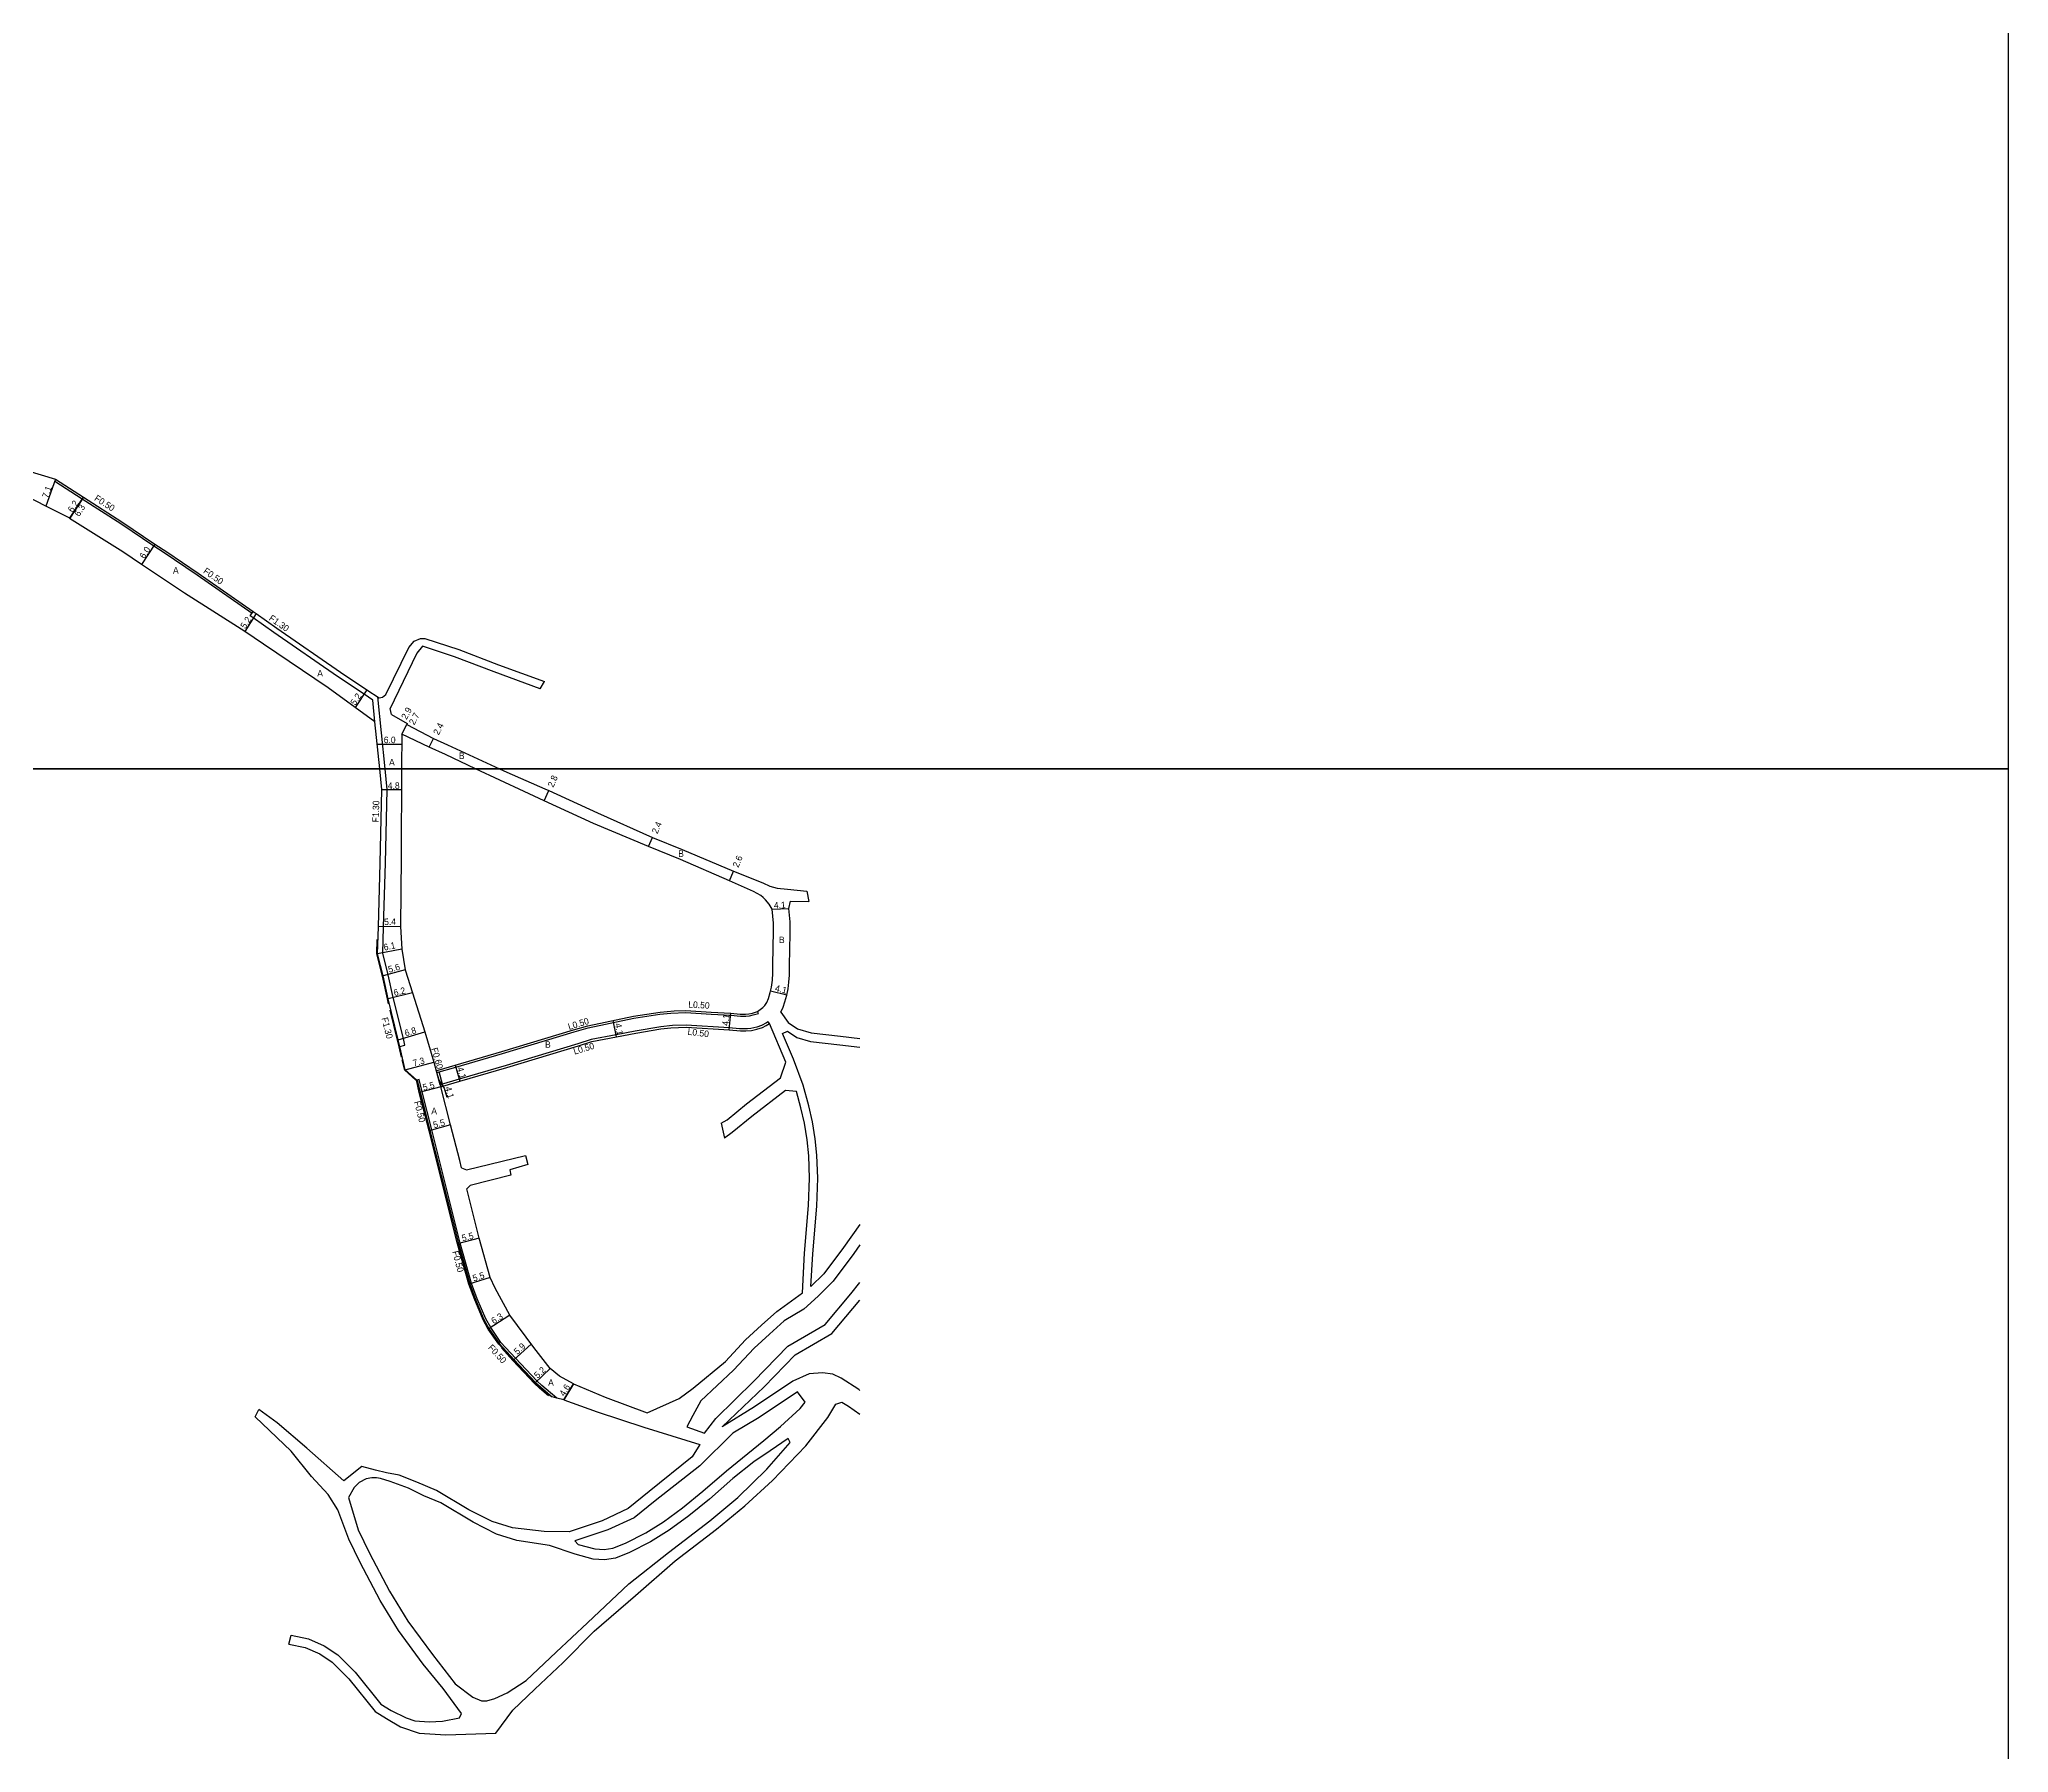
# Model space of a CAD drawing. Header units: metres. Extents: x -16000 to -12000, y -93000 to -90000.
# Drawn here: x -12484 to -12000, y -90841.7 to -90420.9 of the extents above; entities that cross this region are included whole.
import ezdxf

# ---------------------------------------------------------------- set-up
doc = ezdxf.new("R2010")
doc.units = ezdxf.units.M
doc.header["$LTSCALE"] = 2.5
for name, color, linetype in [('側溝・桝', 7, 'Continuous'), ('図郭', 7, 'Continuous'), ('幅員', 7, 'Continuous'), ('歩道・分離帯・安全施設', 7, 'Continuous'), ('舗装', 7, 'Continuous'), ('道路', 7, 'Continuous')]:
    doc.layers.add(name, color=color, linetype=linetype)
doc.styles.get("Standard").update_dxf_attribs({"font": ''})
doc.styles.get('Standard').set_extended_font_data('@MS PGothic')

msp = doc.modelspace()

# ---------------------------------------------------------------- linework, layer by layer
at = {"layer": '側溝・桝'}
for points in [[(-12480.04, -90528.85), (-12480.21, -90529.34), (-12473.44, -90533.71), (-12464.01, -90539.8), (-12455.86, -90545.25), (-12453.58, -90546.77), (-12445.22, -90552.35), (-12431.72, -90561.81)], [(-12401.51, -90588.46), (-12402.06, -90583.13), (-12404.21, -90581.69), (-12410.7, -90577.37), (-12426.38, -90566.54), (-12431.47, -90562.97), (-12432.18, -90562.47), (-12431.44, -90561.4)], [(-12399.01, -90600), (-12400.83, -90582.39)], [(-12395.41, -90668.25), (-12394.15, -90667.95), (-12394.54, -90666.31), (-12397.04, -90656.21), (-12398.24, -90650.62), (-12399.62, -90645.33), (-12399.38, -90638.92), (-12399.38, -90638.84), (-12398.94, -90623.21), (-12398.49, -90605.08), (-12399.01, -90600)], [(-12386.32, -90674.67), (-12381.65, -90673.31), (-12370.16, -90669.97), (-12352.59, -90664.61), (-12349.11, -90663.63), (-12337.91, -90661.32), (-12331.5, -90660.31), (-12328.81, -90660.03), (-12325.15, -90659.93), (-12318.91, -90660.32), (-12314.09, -90660.58), (-12311.67, -90660.79), (-12310.34, -90660.8), (-12309.48, -90660.72), (-12308.53, -90660.5), (-12307.28, -90660.1), (-12307.51, -90659.65)], [(-12304.56, -90662.56), (-12304.87, -90662.16), (-12305.26, -90662.46), (-12306.5, -90663.11), (-12307.7, -90663.49), (-12309.15, -90663.8), (-12309.94, -90663.87), (-12311.9, -90663.88), (-12314.42, -90663.66), (-12325.05, -90663.03), (-12328.41, -90663.11), (-12331.29, -90663.41), (-12337.53, -90664.5), (-12342.26, -90665.38), (-12348.36, -90666.55), (-12351.67, -90667.57), (-12369.28, -90672.94), (-12380.79, -90676.29), (-12385.45, -90677.65)], [(-12386.46, -90674.19), (-12386.32, -90674.67)], [(-12385.45, -90677.65), (-12386.32, -90674.67)], [(-12384.88, -90677.48), (-12385.74, -90674.5)], [(-12356.8, -90754.61), (-12360.54, -90751.51), (-12361.71, -90750.41), (-12366.99, -90744.8), (-12370.54, -90740.96), (-12373.07, -90737.29), (-12374.27, -90735.11), (-12376.36, -90730.23), (-12377.76, -90726.43), (-12380.54, -90716.53), (-12387.55, -90688.75), (-12389.95, -90679.36), (-12390.62, -90676.38), (-12391.11, -90676.49), (-12390.44, -90679.47), (-12388.03, -90688.88), (-12381.02, -90716.65), (-12378.24, -90726.58), (-12376.82, -90730.41), (-12374.72, -90735.33), (-12373.5, -90737.55), (-12370.93, -90741.27), (-12367.35, -90745.14), (-12362.07, -90750.76), (-12360.87, -90751.89), (-12357.95, -90754.3)], [(-12385.45, -90677.65), (-12385.31, -90678.13)]]:
    msp.add_lwpolyline(points, dxfattribs=at)
at = {"layer": '図郭'}
for points in [[(-12800, -90600), (-12000, -90600), (-12000, -90000), (-12800, -90000)], [(-12800, -91200), (-12000, -91200), (-12000, -90600), (-12800, -90600)]]:
    msp.add_lwpolyline(points, close=True, dxfattribs=at)
at = {"layer": '幅員'}
for points in [[(-12480.04, -90528.85), (-12482.44, -90535.54)], [(-12476.59, -90538.58), (-12473.17, -90533.29)], [(-12473.17, -90533.29), (-12476.53, -90538.5)], [(-12455.58, -90544.83), (-12458.92, -90549.82)], [(-12430.73, -90561.9), (-12433.54, -90566.27)], [(-12403.49, -90580.61), (-12406.39, -90584.93)], [(-12393.58, -90588.93), (-12394.93, -90591.5)], [(-12394.93, -90591.5), (-12393.67, -90589.11)], [(-12400.94, -90593.97), (-12394.94, -90593.99)], [(-12388.19, -90594.72), (-12387.11, -90592.58)], [(-12399.79, -90605.13), (-12394.99, -90605.15)], [(-12359.94, -90607.91), (-12358.82, -90605.34)], [(-12334.26, -90619.12), (-12333.31, -90616.91)], [(-12314.37, -90627.55), (-12313.37, -90625.15)], [(-12303.89, -90634.5), (-12299.79, -90634.31)], [(-12395.28, -90638.73), (-12400.68, -90638.88)], [(-12394.94, -90644.3), (-12400.93, -90645.48)], [(-12394.1, -90649.44), (-12399.5, -90650.92)], [(-12392.28, -90655.06), (-12398.31, -90656.51)], [(-12300.27, -90655.6), (-12304.27, -90654.68)], [(-12314.48, -90664.16), (-12314.06, -90660.08)], [(-12395.8, -90666.61), (-12389.3, -90664.63)], [(-12342.17, -90665.87), (-12343, -90661.86)], [(-12394.06, -90673.97), (-12387.01, -90672.08)], [(-12386.46, -90674.19), (-12385.31, -90678.13)], [(-12381.79, -90672.83), (-12380.65, -90676.77)], [(-12385.31, -90678.13), (-12390.64, -90679.52)], [(-12385.79, -90676.49), (-12384.51, -90678.49), (-12383.87, -90680.68)], [(-12382.91, -90687.5), (-12388.22, -90688.93)], [(-12375.88, -90715.37), (-12381.22, -90716.7)], [(-12373.19, -90724.98), (-12378.43, -90726.64)], [(-12368.35, -90734.27), (-12373.67, -90737.65)], [(-12367.5, -90745.28), (-12363.11, -90741.34)], [(-12358.44, -90747.33), (-12362.21, -90750.91)], [(-12355.13, -90755.05), (-12352.71, -90751.14)]]:
    msp.add_lwpolyline(points, dxfattribs=at)
at = {"layer": '歩道・分離帯・安全施設'}
for points in [[(-12398.16, -90657.73), (-12398.46, -90656.54), (-12399.65, -90650.96), (-12401.08, -90645.49), (-12400.95, -90641.97)], [(-12394.96, -90670.84), (-12395.56, -90668.29), (-12395.95, -90666.65), (-12397.77, -90659.3)], [(-12391.46, -90676.51), (-12394.2, -90674.05), (-12394.8, -90671.52)], [(-12358.84, -90754.02), (-12361.1, -90752.15), (-12362.32, -90751.01), (-12367.61, -90745.38), (-12370.45, -90742.31)]]:
    msp.add_lwpolyline(points, dxfattribs=at)
at = {"layer": '舗装'}
msp.add_lwpolyline([(-12352.71, -90751.14), (-12355.13, -90755.05)], dxfattribs=at)
at = {"layer": '道路'}
for points in [[(-12517.73, -90514.97), (-12517.68, -90515), (-12513.19, -90518.38), (-12509.89, -90515.95), (-12501.65, -90522.37), (-12499.45, -90523.24), (-12496.03, -90524.21), (-12487.92, -90526.51), (-12480.04, -90528.85), (-12473.17, -90533.29), (-12463.74, -90539.39), (-12455.58, -90544.83), (-12452.68, -90546.77), (-12444.94, -90551.94), (-12431.44, -90561.4), (-12430.73, -90561.9), (-12425.64, -90565.47), (-12409.97, -90576.29), (-12403.49, -90580.61), (-12400.5, -90582.6)], [(-12476.59, -90538.58), (-12476.53, -90538.5), (-12482.44, -90535.54), (-12489.4, -90531.92), (-12497.7, -90530.08), (-12502.91, -90529.46), (-12505.51, -90532.07)], [(-12401.51, -90588.46), (-12406.39, -90584.93), (-12413, -90580.1), (-12428.91, -90569.42), (-12433.54, -90566.27), (-12448.34, -90556.88), (-12458.92, -90549.82), (-12463.48, -90546.77), (-12476.59, -90538.58)], [(-12400.5, -90582.6), (-12399.65, -90582.45), (-12398.81, -90581.8), (-12393.17, -90570.21), (-12391.92, -90568.64), (-12390.31, -90567.98), (-12389.25, -90568.04), (-12380.88, -90570.76), (-12371.17, -90574.45), (-12359.82, -90578.61)], [(-12360.91, -90580.35), (-12372.25, -90576.18), (-12381.97, -90572.49), (-12389.86, -90569.93), (-12391.19, -90571.6), (-12396.82, -90583.19), (-12397.76, -90585.24)], [(-12360.91, -90580.35), (-12359.82, -90578.61)], [(-12400.32, -90600), (-12401.51, -90588.46)], [(-12397.44, -90586.7), (-12397.76, -90585.24)], [(-12397.44, -90586.7), (-12393.58, -90588.93), (-12393.67, -90589.11), (-12387.11, -90592.58), (-12383.65, -90594.16), (-12370.93, -90600)], [(-12376.83, -90600), (-12384.18, -90596.53), (-12388.19, -90594.72), (-12394.93, -90591.5), (-12394.97, -90600)], [(-12355.13, -90755.05), (-12356.8, -90754.61), (-12357.95, -90754.3), (-12358.41, -90754.18), (-12361, -90752.04), (-12362.21, -90750.91), (-12367.5, -90745.28), (-12371.09, -90741.4), (-12373.67, -90737.65), (-12374.9, -90735.41), (-12377.01, -90730.49), (-12378.43, -90726.64), (-12381.22, -90716.7), (-12388.22, -90688.93), (-12390.64, -90679.52), (-12391.32, -90676.43), (-12394.06, -90673.97), (-12395.41, -90668.25), (-12395.8, -90666.61), (-12398.31, -90656.51), (-12399.5, -90650.92), (-12400.93, -90645.48), (-12400.68, -90638.88), (-12400.24, -90623.17), (-12399.79, -90605.13), (-12400.32, -90600)], [(-12394.97, -90600), (-12395.06, -90621.62), (-12395.28, -90638.73), (-12394.94, -90644.3), (-12394.1, -90649.44), (-12392.28, -90655.06), (-12389.3, -90664.63), (-12387.01, -90672.08), (-12386.46, -90674.19), (-12385.98, -90674.05), (-12381.79, -90672.83), (-12370.31, -90669.49), (-12352.73, -90664.13), (-12349.23, -90663.15), (-12338, -90660.82), (-12331.45, -90659.79), (-12327.95, -90659.51), (-12325.14, -90659.43), (-12318.88, -90659.82), (-12314.06, -90660.08), (-12311.74, -90660.28), (-12310.43, -90660.3), (-12309.65, -90660.23), (-12308.76, -90660.05), (-12307.51, -90659.65), (-12306.22, -90658.67), (-12305.72, -90658.16), (-12305.19, -90657.41), (-12304.79, -90656.49), (-12304.35, -90655.02), (-12304.03, -90653.66), (-12303.84, -90651.92), (-12303.75, -90650.27), (-12303.71, -90648.22), (-12303.54, -90639.8), (-12303.6, -90637.95), (-12303.89, -90634.5), (-12304.63, -90633.28), (-12305.5, -90632.23), (-12306.08, -90631.61)], [(-12306.08, -90631.61), (-12306.67, -90631.14), (-12308.45, -90630.14), (-12314.37, -90627.55), (-12326.39, -90622.29), (-12334.26, -90619.12), (-12347.82, -90613.49), (-12359.94, -90607.91), (-12364.88, -90605.64), (-12376.83, -90600)], [(-12370.93, -90600), (-12369.12, -90600.83), (-12359.76, -90604.96), (-12358.82, -90605.34), (-12346.86, -90610.86), (-12333.31, -90616.91), (-12325.99, -90619.85), (-12313.37, -90625.15), (-12306.19, -90628.07), (-12304.47, -90628.82), (-12302.67, -90629.37)], [(-12302.67, -90629.37), (-12300.1, -90629.62), (-12295.37, -90630.12)], [(-12299.79, -90634.31), (-12299.36, -90632.58), (-12294.84, -90632.66)], [(-12295.37, -90630.12), (-12294.84, -90632.66)], [(-12301.77, -90659.81), (-12301.22, -90658.56), (-12300.74, -90657.27), (-12300.27, -90655.6), (-12299.95, -90654.09), (-12299.77, -90652.45), (-12299.66, -90650.73), (-12299.61, -90648.31), (-12299.46, -90640.47), (-12299.5, -90637.66), (-12299.79, -90634.31)], [(-12301.77, -90659.81), (-12299.96, -90662.35), (-12297.68, -90663.87), (-12294.28, -90664.89), (-12287.07, -90665.71), (-12282.31, -90666.24)], [(-12385.31, -90678.13), (-12384.83, -90677.99), (-12380.65, -90676.77), (-12369.13, -90673.42), (-12351.52, -90668.05), (-12348.24, -90667.04), (-12342.17, -90665.87), (-12337.44, -90664.99), (-12331.28, -90663.92), (-12328.78, -90663.62), (-12325.04, -90663.53), (-12314.48, -90664.16), (-12311.66, -90664.41), (-12310.33, -90664.41), (-12308.95, -90664.28), (-12307.65, -90664), (-12306.25, -90663.55), (-12305.34, -90663.06), (-12304.56, -90662.56)], [(-12316.39, -90687.08), (-12314.99, -90686.28), (-12310.17, -90682.33), (-12301.85, -90675.93), (-12300.5, -90672.13), (-12300.5, -90672.11), (-12304.56, -90662.56)], [(-12282.32, -90711.95), (-12286.4, -90717.59), (-12291.18, -90724.09), (-12294.36, -90727.22), (-12293.93, -90719.17), (-12292.95, -90707.43), (-12292.69, -90700.57), (-12292.9, -90694.98), (-12293.31, -90690.89), (-12294, -90686.73), (-12294.89, -90682.85), (-12296.3, -90677.71), (-12298.64, -90671.38), (-12301.32, -90665.07), (-12300.13, -90664.47), (-12297.86, -90666), (-12294.45, -90667.01), (-12287.24, -90667.84), (-12282.31, -90668.39)], [(-12380.21, -90698.07), (-12380.68, -90696.22), (-12382.91, -90687.5), (-12385.31, -90678.13)], [(-12352.71, -90751.14), (-12344.97, -90754.36), (-12334.58, -90758.22), (-12326.78, -90754.73), (-12323.29, -90752.21), (-12315.4, -90745.61), (-12310.45, -90740.31), (-12306.55, -90736.73), (-12302.78, -90733.35), (-12296.45, -90728.76), (-12295.92, -90719.03), (-12294.95, -90707.3), (-12294.69, -90700.56), (-12294.9, -90695.12), (-12295.29, -90691.15), (-12295.96, -90687.12), (-12296.83, -90683.34), (-12297.93, -90679.34), (-12300.6, -90679.05), (-12308.92, -90685.45), (-12313.73, -90689.4), (-12315.6, -90690.77)], [(-12316.39, -90687.08), (-12315.6, -90690.77)], [(-12380.21, -90698.07), (-12379.04, -90698.51), (-12364.55, -90694.99)], [(-12364.55, -90694.99), (-12363.95, -90697.25)], [(-12363.95, -90697.25), (-12368.39, -90698.58), (-12368.16, -90699.85), (-12378.15, -90702.38), (-12378.93, -90703.19)], [(-12352.71, -90751.14), (-12356.2, -90749.21), (-12358.44, -90747.33), (-12362.46, -90742.21), (-12368.35, -90734.27), (-12372.01, -90727.62), (-12373.19, -90724.98), (-12375.88, -90715.37), (-12378.93, -90703.19)], [(-12282.32, -90716.98), (-12283.86, -90719.12), (-12288.87, -90725.91), (-12292.58, -90729.57), (-12296.12, -90732.74), (-12300.98, -90735.67), (-12304.57, -90738.88), (-12308.35, -90742.35), (-12313.36, -90747.72), (-12321.43, -90755.32), (-12323.41, -90758.93), (-12324.89, -90761.65), (-12320.5, -90763.26), (-12317.7, -90759.59), (-12308.37, -90750.46), (-12300.03, -90741.88), (-12290.85, -90736.56), (-12284.59, -90728.98), (-12282.32, -90726.23)], [(-12282.32, -90752.74), (-12282.63, -90752.53), (-12286.96, -90749.69), (-12289.01, -90748.74), (-12291.49, -90748.43), (-12294.76, -90748.65), (-12298.81, -90750.48), (-12308.2, -90756.8), (-12316.22, -90761.65), (-12305.88, -90751.82), (-12298.2, -90744.01), (-12289.24, -90738.76), (-12282.32, -90730.6)], [(-12430.98, -90759.18), (-12430.03, -90757.39)], [(-12355.13, -90755.05), (-12346.93, -90758.03), (-12335.46, -90761.79), (-12321.7, -90766.02), (-12323.52, -90769.05), (-12334.11, -90777.6), (-12339.27, -90781.74), (-12345.69, -90784.75), (-12353.8, -90787.43), (-12359.91, -90787.35), (-12367.72, -90786.48), (-12372.7, -90784.96), (-12378.41, -90782.04), (-12386.36, -90777.29), (-12391.26, -90775.23), (-12395.53, -90773.53), (-12398.64, -90772.95), (-12401.39, -90772.28), (-12404.77, -90771.45), (-12409.18, -90774.92), (-12418.29, -90766.95), (-12425.56, -90760.69), (-12430.03, -90757.39)], [(-12422.69, -90815.03), (-12418.63, -90815.9), (-12415.06, -90817.46), (-12412.06, -90819.5), (-12407.96, -90823.57), (-12401.5, -90831.62), (-12398.64, -90833.34), (-12395.22, -90835.41), (-12390.63, -90836.93), (-12384.1, -90837.34), (-12371.82, -90836.91), (-12367.6, -90831.28), (-12362.22, -90826.08), (-12355.22, -90819.59), (-12347.64, -90811.9), (-12337.47, -90803.14), (-12327.7, -90794.63), (-12317.54, -90786.79), (-12310.63, -90781.12), (-12303.79, -90774.87), (-12295.65, -90766.37), (-12290.23, -90759.42), (-12288.28, -90756.14), (-12286.78, -90755.61), (-12285.14, -90756.59), (-12282.32, -90758.59)], [(-12422.15, -90812.82), (-12417.89, -90813.73), (-12413.97, -90815.44), (-12410.66, -90817.7), (-12406.35, -90821.97), (-12400.04, -90829.84), (-12397.56, -90831.33), (-12393.88, -90833.2), (-12391.75, -90833.88), (-12388.2, -90834.18), (-12384.92, -90833.95), (-12380.77, -90833.19), (-12380.26, -90832.12), (-12384.77, -90825.96), (-12389.68, -90819.94), (-12395.73, -90811.71), (-12400.27, -90804.35), (-12405.18, -90795.04), (-12407.92, -90789.25), (-12410.67, -90782.05), (-12413.01, -90778.29), (-12417.13, -90773.84), (-12422.09, -90767.63), (-12430.98, -90759.18)], [(-12422.69, -90815.03), (-12422.15, -90812.82)]]:
    msp.add_lwpolyline(points, dxfattribs=at)
for points in [[(-12301.84, -90761.59), (-12297.02, -90757.14), (-12295.76, -90755.6), (-12297.7, -90753.06), (-12307.08, -90759.38), (-12313.53, -90763.27), (-12321.65, -90771.29), (-12332.68, -90779.86), (-12337.85, -90784), (-12344.27, -90787.01), (-12352.39, -90789.69), (-12351.56, -90790.6), (-12347.46, -90791.68), (-12345.19, -90791.82), (-12343.05, -90791.48), (-12339.98, -90790.25), (-12334.98, -90787.71), (-12330.58, -90785), (-12325.9, -90781.58), (-12320.91, -90777.51), (-12315.13, -90772.47), (-12309.85, -90768.24), (-12305.9, -90765.05)], [(-12299.94, -90764.55), (-12304.41, -90767.54), (-12308.36, -90770.25), (-12313.52, -90774.39), (-12319.3, -90779.42), (-12324.37, -90783.56), (-12329.19, -90787.08), (-12333.76, -90789.89), (-12338.94, -90792.53), (-12342.38, -90793.9), (-12345.07, -90794.33), (-12347.86, -90794.16), (-12352.31, -90792.98), (-12358.61, -90790.86), (-12366.66, -90789.57), (-12371.64, -90788.05), (-12377.35, -90785.12), (-12385.3, -90780.37), (-12389.52, -90778.61), (-12393.31, -90776.73), (-12397.79, -90775.09), (-12400.13, -90774.39), (-12401.17, -90774.23), (-12402.25, -90774.24), (-12403.67, -90774.44), (-12405.42, -90775.35), (-12406.65, -90776.6), (-12408.03, -90779.01), (-12405.61, -90786.94), (-12402.87, -90792.73), (-12397.96, -90802.04), (-12393.42, -90809.4), (-12387.37, -90817.63), (-12381.78, -90824.8), (-12377.48, -90828.1), (-12375.34, -90828.95), (-12374.02, -90829.02), (-12372.08, -90828.38), (-12369, -90827.01), (-12364.35, -90824.02), (-12357.01, -90817.02), (-12349.32, -90809.83), (-12339.1, -90800.23), (-12329.38, -90792.57), (-12319.22, -90784.73), (-12312.31, -90779.06), (-12305.23, -90772.06), (-12299.48, -90765.52)]]:
    msp.add_lwpolyline(points, close=True, dxfattribs=at)

# ---------------------------------------------------------------- texts
at = {"layer": '側溝・桝'}
for s, rotation, p in [('F0.50', 327.1328, (-12470.64, -90533.97)), ('F0.50', 324.9692, (-12443.87, -90551.81)), ('F1.30', 324.9692, (-12427.73, -90563.38)), ('F1.30', 88.5481, (-12400.58, -90613.19)), ('F1.30', 283.9481, (-12399.93, -90661.3)), ('L0.50', 16.9768, (-12353.79, -90664.19)), ('L0.50', 356.5019, (-12324.54, -90658.67)), ('L0.50', 352.9641, (-12324.74, -90665.35)), ('F0.60', 286, (-12387.72, -90668.78)), ('L0.50', 16.9798, (-12352.46, -90670.27)), ('F0.50', 284.3808, (-12391.94, -90681.85)), ('F0.50', 284.8107, (-12382.54, -90718.66)), ('F0.50', 312.7394, (-12373.84, -90742.33))]:
    msp.add_text(s, height=1.6, rotation=rotation, dxfattribs=at).set_placement(p)
at = {"layer": '幅員'}
for s, rotation, p in [('7.1', 70.2713, (-12481.87, -90533.67)), ('6.2', 57.133, (-12475.8, -90537.19)), ('6.3', 57.133, (-12474.21, -90538.19)), ('6.0', 56.2703, (-12458.18, -90548.57)), ('5.2', 57.1756, (-12433.38, -90565.77)), ('5.2', 56.0859, (-12406.35, -90584.57)), ('2.9', 61.6081, (-12393.75, -90588.05)), ('2.7', 61.6081, (-12391.86, -90589.39)), ('2.4', 63.2937, (-12385.86, -90591.86)), ('6.0', 359.7621, (-12399.36, -90593.72)), ('4.8', 0.2706, (-12398.35, -90604.96)), ('2.8', 66.5057, (-12357.69, -90604.74)), ('2.4', 66.7249, (-12332.1, -90616.13)), ('2.6', 67.5002, (-12312.21, -90624.44)), ('4.1', 2.6315, (-12303.44, -90634.38)), ('5.4', 1.5395, (-12399.24, -90638.42)), ('6.1', 11.0705, (-12399.22, -90644.69)), ('5.6', 15.3438, (-12398.03, -90650.13)), ('6.2', 13.486, (-12396.72, -90655.87)), ('4.1', 346.9915, (-12303.31, -90654.64)), ('4.1', 84.1504, (-12314.63, -90663.23)), ('6.8', 16.9667, (-12393.97, -90665.79)), ('4.1', 281.6834, (-12342.57, -90662.7)), ('7.3', 15.0554, (-12391.97, -90673.15)), ('4.1', 286.2068, (-12381.38, -90673.53)), ('5.5', 14.6817, (-12389.55, -90679.13)), ('4.1', 286.2097, (-12384.34, -90678.35)), ('5.5', 15.0656, (-12386.98, -90688.34)), ('5.5', 14.0611, (-12379.97, -90716.13)), ('5.5', 17.5156, (-12377.22, -90725.99)), ('6.3', 32.4521, (-12372.33, -90736.51)), ('5.9', 42.3233, (-12366.51, -90744.06)), ('5.2', 43.4856, (-12361.51, -90749.9)), ('4.6', 58.2048, (-12354.97, -90754.32))]:
    msp.add_text(s, height=1.6, rotation=rotation, dxfattribs=at).set_placement(p)
at = {"layer": '舗装'}
for s, p in [('A', (-12451.16, -90552.07)), ('A', (-12415.7, -90577.34)), ('A', (-12398.05, -90599.2)), ('B', (-12380.88, -90597.62)), ('B', (-12326.99, -90621.67)), ('B', (-12302.22, -90642.85)), ('B', (-12359.72, -90668.55)), ('A', (-12387.67, -90684.88)), ('A', (-12358.96, -90751.59))]:
    msp.add_text(s, height=1.6, dxfattribs=at).set_placement(p)

doc.saveas('drawing.dxf')
